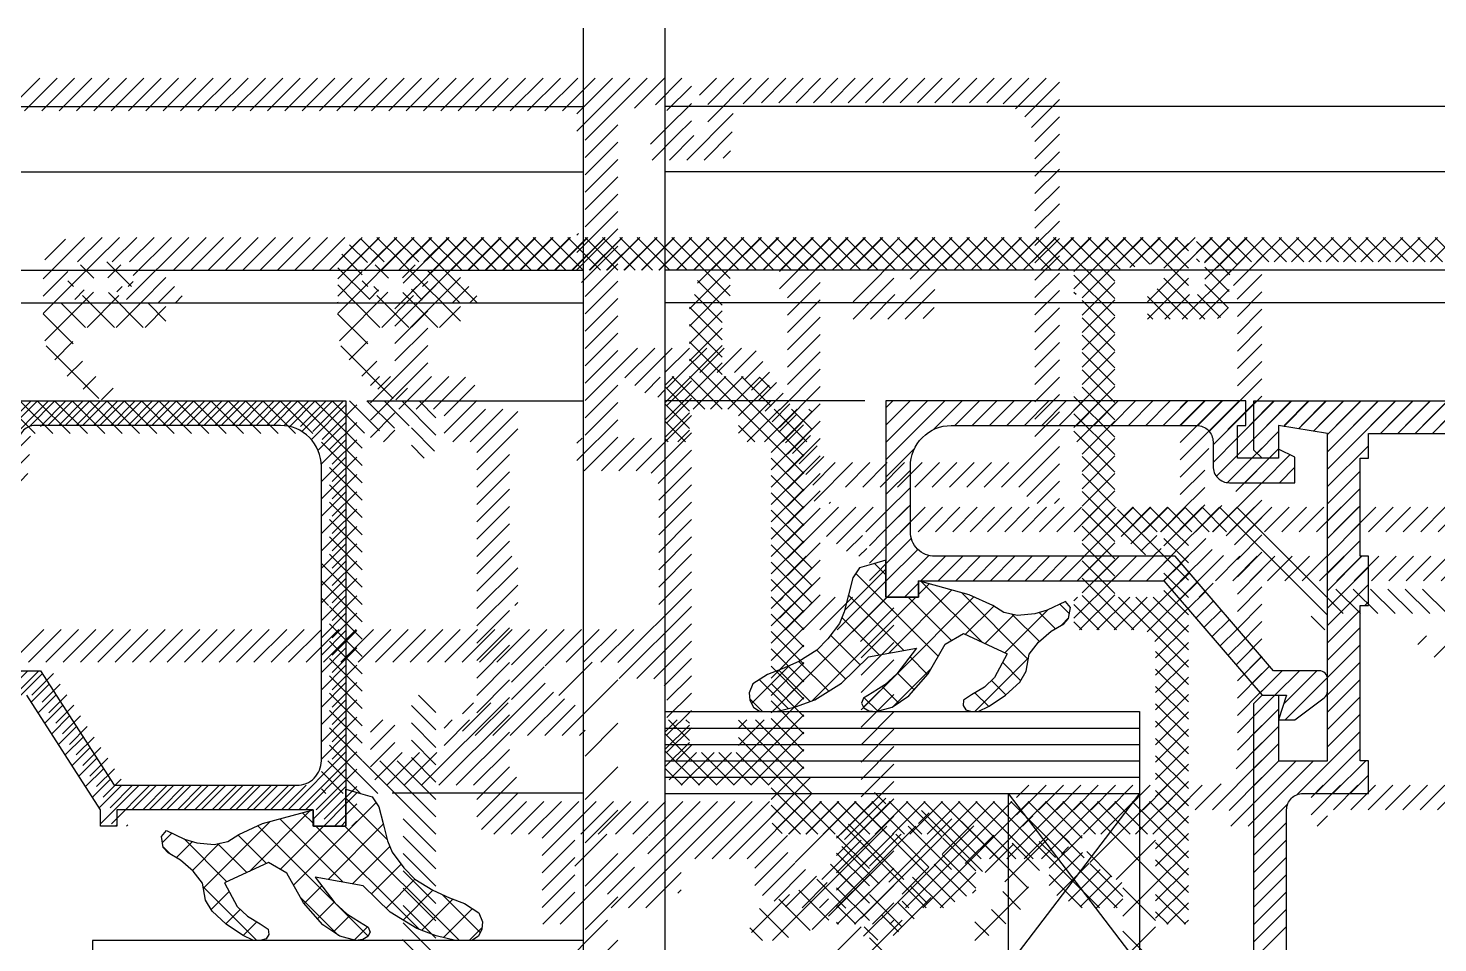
# Model space of a CAD drawing. Extents: x -0.04 to 2.29, y -0.5 to 2.03.
# Drawn here: x 1.0421 to 1.1282, y 0.1189 to 0.1748 of the extents above; entities that cross this region are included whole.
import ezdxf

# ---------------------------------------------------------------- set-up
doc = ezdxf.new("R2010")
doc.units = 0
doc.header["$LTSCALE"] = 0.1
doc.linetypes.add('AUSGEZOGEN', pattern=[0])
doc.linetypes.add('USM-STRPUKLEIN', pattern=[0])
doc.layers.get('0').update_dxf_attribs({"linetype": 'AUSGEZOGEN'})
for name, color, linetype in [('AUSSEN25', 3, 'AUSGEZOGEN'), ('AUSSEN35', 2, 'AUSGEZOGEN'), ('AUSSEN50', 1, 'AUSGEZOGEN'), ('SCHRAFF', 4, 'AUSGEZOGEN'), ('USM-SPKLEIN25', 3, 'USM-STRPUKLEIN')]:
    doc.layers.add(name, color=color, linetype=linetype)

# ---------------------------------------------------------------- blocks, each defined once
blk = doc.blocks.new('*X')
at = {"color": 0}
for p, q in [((0.502169, 0.744), (0.504169, 0.746)), ((0.50323, 0.744), (0.50523, 0.746)), ((0.504291, 0.744), (0.506291, 0.746)), ((0.505351, 0.744), (0.507351, 0.746)), ((0.506412, 0.744), (0.508412, 0.746)), ((0.507473, 0.744), (0.509473, 0.746)), ((0.508533, 0.744), (0.510533, 0.746)), ((0.509594, 0.744), (0.511594, 0.746)), ((0.510655, 0.744), (0.512655, 0.746)), ((0.511715, 0.744), (0.513715, 0.746)), ((0.512776, 0.744), (0.514776, 0.746)), ((0.513837, 0.744), (0.515837, 0.746)), ((0.514897, 0.744), (0.516897, 0.746)), ((0.515958, 0.744), (0.517958, 0.746)), ((0.517019, 0.744), (0.519019, 0.746)), ((0.518079, 0.744), (0.520079, 0.746)), ((0.51914, 0.744), (0.52114, 0.746)), ((0.520201, 0.744), (0.522201, 0.746)), ((0.521261, 0.744), (0.523261, 0.746)), ((0.522322, 0.744), (0.524322, 0.746)), ((0.523383, 0.744), (0.525383, 0.746)), ((0.524443, 0.744), (0.526443, 0.746)), ((0.525504, 0.744), (0.527504, 0.746)), ((0.526565, 0.744), (0.528565, 0.746)), ((0.527625, 0.744), (0.529625, 0.746)), ((0.528686, 0.744), (0.530686, 0.746)), ((0.529747, 0.744), (0.531747, 0.746)), ((0.530807, 0.744), (0.532807, 0.746)), ((0.531868, 0.744), (0.533868, 0.746)), ((0.532929, 0.744), (0.534929, 0.746)), ((0.533989, 0.744), (0.535989, 0.746)), ((0.53505, 0.744), (0.53705, 0.746)), ((0.536111, 0.744), (0.538111, 0.746)), ((0.537, 0.743829), (0.539171, 0.746)), ((0.537, 0.742768), (0.540232, 0.746)), ((0.5375, 0.742207), (0.541293, 0.746)), ((0.540524, 0.744171), (0.542353, 0.746)), ((0.541797, 0.744383), (0.543414, 0.746)), ((0.5425, 0.744025), (0.544, 0.745525)), ((0.5445, 0.744965), (0.545535, 0.746)), ((0.545, 0.743343), (0.547657, 0.746)), ((0.545, 0.744404), (0.546596, 0.746)), ((0.547156, 0.744439), (0.548717, 0.746)), ((0.548278, 0.7445), (0.549778, 0.746)), ((0.549339, 0.7445), (0.550839, 0.746)), ((0.550399, 0.7445), (0.551899, 0.746)), ((0.55146, 0.7445), (0.55296, 0.746)), ((0.552521, 0.7445), (0.554021, 0.746)), ((0.553581, 0.7445), (0.555081, 0.746)), ((0.554642, 0.7445), (0.556142, 0.746)), ((0.555702, 0.7445), (0.557202, 0.746)), ((0.556763, 0.7445), (0.558263, 0.746)), ((0.557824, 0.7445), (0.559324, 0.746)), ((0.558884, 0.7445), (0.560384, 0.746)), ((0.559945, 0.7445), (0.561445, 0.746)), ((0.561006, 0.7445), (0.562506, 0.746)), ((0.562066, 0.7445), (0.563566, 0.746)), ((0.563063, 0.744436), (0.564627, 0.746)), ((0.563814, 0.744127), (0.565688, 0.746)), ((0.564388, 0.743639), (0.5665, 0.745752)), ((0.564797, 0.742988), (0.5665, 0.744691)), ((0.5425, 0.742965), (0.544, 0.744465)), ((0.543717, 0.741), (0.546561, 0.743844)), ((0.5375, 0.741147), (0.5395, 0.743147)), ((0.5415, 0.741965), (0.5425, 0.742965)), ((0.543096, 0.7425), (0.544, 0.743404)), ((0.564997, 0.742127), (0.5665, 0.74363)), ((0.5375, 0.740086), (0.5395, 0.742086)), ((0.541596, 0.741), (0.543096, 0.7425)), ((0.542657, 0.741), (0.544157, 0.7425)), ((0.544778, 0.741), (0.5465, 0.742722)), ((0.565, 0.74107), (0.5665, 0.74257)), ((0.545941, 0.741103), (0.546397, 0.741559)), ((0.565, 0.740009), (0.5665, 0.741509)), ((0.5375, 0.739025), (0.5395, 0.741025)), ((0.565, 0.738948), (0.5665, 0.740448)), ((0.5375, 0.737965), (0.5395, 0.739965)), ((0.565, 0.737888), (0.5665, 0.739388)), ((0.5375, 0.736904), (0.5395, 0.738904)), ((0.537, 0.735343), (0.5395, 0.737843)), ((0.565, 0.736827), (0.5665, 0.738327)), ((0.537, 0.734283), (0.5395, 0.736783)), ((0.565, 0.735766), (0.5665, 0.737266)), ((0.537, 0.736404), (0.537096, 0.7365)), ((0.565, 0.734706), (0.5665, 0.736206)), ((0.537278, 0.7335), (0.5395, 0.735722)), ((0.565, 0.733645), (0.5665, 0.735145)), ((0.5375, 0.732661), (0.5395, 0.734661)), ((0.5375, 0.731601), (0.5395, 0.733601)), ((0.565, 0.732584), (0.5665, 0.734084)), ((0.5375, 0.73054), (0.5395, 0.73254)), ((0.565, 0.731524), (0.5665, 0.733024)), ((0.565, 0.730463), (0.5665, 0.731963)), ((0.5375, 0.729479), (0.5395, 0.731479)), ((0.565, 0.729402), (0.5665, 0.730902)), ((0.5375, 0.728419), (0.5395, 0.730419)), ((0.5375, 0.727358), (0.5395, 0.729358)), ((0.5395, 0.728298), (0.540702, 0.7295)), ((0.539936, 0.727673), (0.541763, 0.7295)), ((0.540542, 0.727218), (0.542824, 0.7295)), ((0.542384, 0.728), (0.543884, 0.7295)), ((0.543445, 0.728), (0.544945, 0.7295)), ((0.544506, 0.728), (0.546006, 0.7295)), ((0.545566, 0.728), (0.547066, 0.7295)), ((0.546627, 0.728), (0.547951, 0.729324)), ((0.565, 0.728342), (0.5665, 0.729842)), ((0.5375, 0.726298), (0.5395, 0.728298)), ((0.547269, 0.727581), (0.548366, 0.728679)), ((0.565, 0.727281), (0.5665, 0.728781)), ((0.541148, 0.726764), (0.542096, 0.727712)), ((0.5425, 0.727055), (0.543445, 0.728)), ((0.5425, 0.725994), (0.544, 0.727494)), ((0.547684, 0.726936), (0.548781, 0.728033)), ((0.548099, 0.72629), (0.549196, 0.727387)), ((0.565, 0.72622), (0.5665, 0.72772)), ((0.5375, 0.725237), (0.5395, 0.727237)), ((0.541945, 0.7265), (0.542361, 0.726916)), ((0.5425, 0.724934), (0.544, 0.726434)), ((0.548514, 0.725644), (0.549611, 0.726742)), ((0.565, 0.72516), (0.5665, 0.72666)), ((0.5375, 0.724176), (0.5395, 0.726176)), ((0.548929, 0.724999), (0.550026, 0.726096)), ((0.565, 0.724099), (0.5665, 0.725599)), ((0.537, 0.722616), (0.5395, 0.725116)), ((0.540627, 0.722), (0.544, 0.725373)), ((0.549344, 0.724353), (0.550441, 0.72545)), ((0.549759, 0.723708), (0.550857, 0.724805)), ((0.537, 0.723676), (0.537324, 0.724)), ((0.537445, 0.722), (0.5395, 0.724055)), ((0.538506, 0.722), (0.540506, 0.724)), ((0.539566, 0.722), (0.541566, 0.724)), ((0.541534, 0.721846), (0.544, 0.724312)), ((0.550174, 0.723062), (0.551272, 0.724159)), ((0.562962, 0.721), (0.5665, 0.724538)), ((0.541974, 0.721226), (0.544, 0.723252)), ((0.550589, 0.722416), (0.551687, 0.723514)), ((0.564022, 0.721), (0.5665, 0.723478)), ((0.542, 0.720191), (0.544, 0.722191)), ((0.551004, 0.721771), (0.552102, 0.722868)), ((0.55142, 0.721125), (0.552794, 0.7225)), ((0.5515, 0.720145), (0.553855, 0.7225)), ((0.553416, 0.721), (0.554916, 0.7225)), ((0.554476, 0.721), (0.555976, 0.7225)), ((0.555537, 0.721), (0.557037, 0.7225)), ((0.556598, 0.721), (0.558098, 0.7225)), ((0.557658, 0.721), (0.559158, 0.7225)), ((0.558719, 0.721), (0.560219, 0.7225)), ((0.55978, 0.721), (0.56128, 0.7225)), ((0.56084, 0.721), (0.56234, 0.7225)), ((0.561901, 0.721), (0.563401, 0.7225)), ((0.5645, 0.720417), (0.5665, 0.722417)), ((0.565144, 0.72), (0.5665, 0.721356)), ((0.542, 0.71913), (0.544, 0.72113)), ((0.542, 0.71807), (0.544, 0.72007)), ((0.552416, 0.72), (0.5525, 0.720084)), ((0.566204, 0.72), (0.5665, 0.720296)), ((0.542, 0.717009), (0.544, 0.719009)), ((0.542, 0.715948), (0.544, 0.717948)), ((0.542, 0.714888), (0.544, 0.716888)), ((0.542, 0.713827), (0.544, 0.715827)), ((0.5395, 0.710266), (0.544, 0.714766)), ((0.539594, 0.7093), (0.544, 0.713706)), ((0.540655, 0.7093), (0.544, 0.712645)), ((0.502411, 0.7103), (0.504411, 0.7123)), ((0.503471, 0.7103), (0.505471, 0.7123)), ((0.504532, 0.7103), (0.506532, 0.7123)), ((0.505593, 0.7103), (0.507593, 0.7123)), ((0.506653, 0.7103), (0.508653, 0.7123)), ((0.507714, 0.7103), (0.509714, 0.7123)), ((0.508775, 0.7103), (0.510775, 0.7123)), ((0.509835, 0.7103), (0.511835, 0.7123)), ((0.510896, 0.7103), (0.512896, 0.7123)), ((0.511957, 0.7103), (0.513957, 0.7123)), ((0.513017, 0.7103), (0.515017, 0.7123)), ((0.514078, 0.7103), (0.516078, 0.7123)), ((0.515139, 0.7103), (0.517139, 0.7123)), ((0.516199, 0.7103), (0.518199, 0.7123)), ((0.51726, 0.7103), (0.51926, 0.7123)), ((0.518321, 0.7103), (0.520321, 0.7123)), ((0.519381, 0.7103), (0.521381, 0.7123)), ((0.520442, 0.7103), (0.522442, 0.7123)), ((0.521502, 0.7103), (0.523502, 0.7123)), ((0.522563, 0.7103), (0.524563, 0.7123)), ((0.523624, 0.7103), (0.525624, 0.7123)), ((0.524684, 0.7103), (0.526684, 0.7123)), ((0.525745, 0.7103), (0.527745, 0.7123)), ((0.526806, 0.7103), (0.528806, 0.7123)), ((0.527866, 0.7103), (0.529866, 0.7123)), ((0.528927, 0.7103), (0.530927, 0.7123)), ((0.529988, 0.7103), (0.531988, 0.7123)), ((0.531048, 0.7103), (0.533048, 0.7123)), ((0.532109, 0.7103), (0.534109, 0.7123)), ((0.533, 0.71013), (0.53517, 0.7123)), ((0.533, 0.70907), (0.53623, 0.7123)), ((0.535291, 0.7103), (0.537291, 0.7123)), ((0.536352, 0.7103), (0.538352, 0.7123)), ((0.537412, 0.7103), (0.539412, 0.7123)), ((0.538473, 0.7103), (0.540473, 0.7123)), ((0.541696, 0.709281), (0.544, 0.711584)), ((0.535062, 0.710071), (0.535291, 0.7103)), ((0.535902, 0.708259), (0.537943, 0.7103)), ((0.542332, 0.708855), (0.544, 0.710524)), ((0.533, 0.708009), (0.535, 0.710009)), ((0.5375, 0.707206), (0.5395, 0.709206)), ((0.5425, 0.707963), (0.544, 0.709463)), ((0.531852, 0.7058), (0.535065, 0.709013)), ((0.532912, 0.7058), (0.53557, 0.708458)), ((0.5425, 0.706902), (0.544, 0.708402)), ((0.53, 0.70713), (0.53067, 0.7078)), ((0.53, 0.70607), (0.53173, 0.7078)), ((0.530791, 0.7058), (0.532791, 0.7078)), ((0.533973, 0.7058), (0.536233, 0.70806)), ((0.535034, 0.7058), (0.536896, 0.707662)), ((0.536094, 0.7058), (0.5375, 0.707206)), ((0.5425, 0.705842), (0.544, 0.707342)), ((0.537155, 0.7058), (0.5375, 0.706145)), ((0.5375, 0.704554), (0.5395, 0.706554)), ((0.5425, 0.704781), (0.544, 0.706281)), ((0.54308, 0.7043), (0.544, 0.70522)), ((0.5375, 0.701902), (0.5395, 0.703902)), ((0.676887, 0.701636), (0.677578, 0.702327)), ((0.673683, 0.696664), (0.678729, 0.70171)), ((0.679416, 0.699443), (0.676887, 0.701971)), ((0.5375, 0.699251), (0.5395, 0.701251)), ((0.670984, 0.6975), (0.674699, 0.701215)), ((0.676713, 0.696842), (0.672846, 0.700709)), ((0.674898, 0.700425), (0.674234, 0.701088)), ((0.665671, 0.699258), (0.666251, 0.699839)), ((0.668181, 0.696465), (0.672266, 0.700551)), ((0.672033, 0.697987), (0.670295, 0.699724)), ((0.676203, 0.695584), (0.6715, 0.700287)), ((0.672871, 0.69762), (0.675518, 0.700267)), ((0.681384, 0.693939), (0.675056, 0.700267)), ((0.675795, 0.697008), (0.679171, 0.700384)), ((0.683823, 0.693267), (0.676823, 0.700267)), ((0.666158, 0.698559), (0.665716, 0.699)), ((0.666522, 0.698342), (0.667509, 0.699329)), ((0.669617, 0.696867), (0.666992, 0.699492)), ((0.6675, 0.697552), (0.669165, 0.699217)), ((0.670825, 0.697427), (0.66906, 0.699192)), ((0.677292, 0.696737), (0.679574, 0.699019)), ((0.5375, 0.696599), (0.5395, 0.698599)), ((0.67845, 0.696128), (0.680264, 0.697941)), ((0.671449, 0.693267), (0.668165, 0.696551)), ((0.668648, 0.695164), (0.669747, 0.696263)), ((0.674332, 0.695545), (0.67541, 0.696623)), ((0.679343, 0.695253), (0.681108, 0.697018)), ((0.680378, 0.694521), (0.682202, 0.696344)), ((0.5375, 0.693947), (0.5395, 0.695947)), ((0.676434, 0.693585), (0.67412, 0.6959)), ((0.675159, 0.694604), (0.676175, 0.695621)), ((0.678245, 0.693542), (0.676224, 0.695564)), ((0.681515, 0.69389), (0.683427, 0.695801)), ((0.685096, 0.693762), (0.682775, 0.696083)), ((0.669546, 0.694294), (0.670424, 0.695173)), ((0.676121, 0.693799), (0.677119, 0.694797)), ((0.682844, 0.69345), (0.684616, 0.695223)), ((0.670603, 0.693584), (0.671444, 0.694425)), ((0.677385, 0.693295), (0.678208, 0.694118)), ((0.684428, 0.693267), (0.685204, 0.694043)), ((0.5375, 0.691296), (0.5395, 0.693296)), ((1.043, 0.15947), (1.04553, 0.162)), ((1.045091, 0.1605), (1.046591, 0.162)), ((1.046151, 0.1605), (1.047651, 0.162)), ((1.047212, 0.1605), (1.048712, 0.162)), ((1.048096, 0.158202), (1.051894, 0.162)), ((1.048273, 0.1605), (1.049773, 0.162)), ((1.0485, 0.159667), (1.050833, 0.162)), ((1.050955, 0.16), (1.052955, 0.162)), ((1.052015, 0.16), (1.054015, 0.162)), ((1.053076, 0.16), (1.055076, 0.162)), ((1.054137, 0.16), (1.056137, 0.162)), ((1.055197, 0.16), (1.057197, 0.162)), ((1.056258, 0.16), (1.058258, 0.162)), ((1.057319, 0.16), (1.059319, 0.162)), ((1.058379, 0.16), (1.060379, 0.162)), ((1.05944, 0.16), (1.06144, 0.162)), ((1.0605, 0.16), (1.0625, 0.162)), ((1.061561, 0.16), (1.063561, 0.162)), ((1.062622, 0.16), (1.064622, 0.162)), ((1.063682, 0.16), (1.065682, 0.162)), ((1.0645, 0.157636), (1.068864, 0.162)), ((1.064743, 0.16), (1.066743, 0.162)), ((1.065, 0.159196), (1.067804, 0.162)), ((1.067925, 0.16), (1.069925, 0.162)), ((1.068986, 0.16), (1.070986, 0.162)), ((1.070046, 0.16), (1.072046, 0.162)), ((1.071107, 0.16), (1.073107, 0.162)), ((1.072168, 0.16), (1.074168, 0.162)), ((1.073228, 0.16), (1.075228, 0.162)), ((1.074289, 0.16), (1.076289, 0.162)), ((1.07535, 0.16), (1.07735, 0.162)), ((1.07641, 0.16), (1.07841, 0.162)), ((1.077471, 0.16), (1.079471, 0.162)), ((1.078532, 0.16), (1.080532, 0.162)), ((1.079592, 0.16), (1.081592, 0.162)), ((1.080653, 0.16), (1.082653, 0.162)), ((1.081714, 0.16), (1.083714, 0.162)), ((1.082774, 0.16), (1.084774, 0.162)), ((1.083835, 0.16), (1.085835, 0.162)), ((1.084896, 0.16), (1.086896, 0.162)), ((1.085956, 0.16), (1.087956, 0.162)), ((1.087017, 0.16), (1.089017, 0.162)), ((1.088, 0.158862), (1.091138, 0.162)), ((1.088, 0.159922), (1.090078, 0.162)), ((1.0885, 0.158301), (1.092199, 0.162)), ((1.091412, 0.160152), (1.09326, 0.162)), ((1.092684, 0.160364), (1.09432, 0.162)), ((1.0955, 0.161058), (1.096442, 0.162)), ((1.096, 0.159437), (1.098563, 0.162)), ((1.096, 0.160498), (1.097502, 0.162)), ((1.097974, 0.160351), (1.099624, 0.162)), ((1.099184, 0.1605), (1.100684, 0.162)), ((1.100245, 0.1605), (1.101745, 0.162)), ((1.101306, 0.1605), (1.102806, 0.162)), ((1.102366, 0.1605), (1.103866, 0.162)), ((1.103427, 0.1605), (1.104927, 0.162)), ((1.104488, 0.1605), (1.105988, 0.162)), ((1.105548, 0.1605), (1.107048, 0.162)), ((1.106609, 0.1605), (1.108109, 0.162)), ((1.10767, 0.1605), (1.10917, 0.162)), ((1.10873, 0.1605), (1.11023, 0.162)), ((1.109791, 0.1605), (1.111291, 0.162)), ((1.110852, 0.1605), (1.112352, 0.162)), ((1.111912, 0.1605), (1.113412, 0.162)), ((1.112973, 0.1605), (1.114473, 0.162)), ((1.113986, 0.160452), (1.115533, 0.162)), ((1.114756, 0.160162), (1.116594, 0.162)), ((1.260405, 0.1605), (1.261905, 0.162)), ((1.261465, 0.1605), (1.262965, 0.162)), ((1.262526, 0.1605), (1.264026, 0.162)), ((1.263587, 0.1605), (1.265087, 0.162)), ((1.264647, 0.1605), (1.266147, 0.162)), ((1.265708, 0.1605), (1.267208, 0.162)), ((1.266769, 0.1605), (1.268269, 0.162)), ((1.267829, 0.1605), (1.269329, 0.162)), ((1.26889, 0.1605), (1.27039, 0.162)), ((1.269951, 0.1605), (1.271451, 0.162)), ((1.271011, 0.1605), (1.272511, 0.162)), ((1.272072, 0.1605), (1.273572, 0.162)), ((1.273133, 0.1605), (1.274633, 0.162)), ((1.274037, 0.160344), (1.275693, 0.162)), ((1.277, 0.159064), (1.279936, 0.162)), ((1.277, 0.160125), (1.278875, 0.162)), ((1.277, 0.161185), (1.277815, 0.162)), ((1.279354, 0.160358), (1.280996, 0.162)), ((1.280263, 0.160206), (1.282057, 0.162)), ((1.281172, 0.160055), (1.283118, 0.162)), ((1.2815, 0.158261), (1.285239, 0.162)), ((1.2815, 0.159322), (1.284178, 0.162)), ((1.2843, 0.16), (1.2863, 0.162)), ((1.28536, 0.16), (1.28736, 0.162)), ((1.286421, 0.16), (1.288421, 0.162)), ((1.287482, 0.16), (1.289482, 0.162)), ((1.288542, 0.16), (1.290542, 0.162)), ((1.289603, 0.16), (1.291603, 0.162)), ((1.290664, 0.16), (1.292664, 0.162)), ((1.291724, 0.16), (1.293724, 0.162)), ((1.292785, 0.16), (1.294785, 0.162)), ((1.293846, 0.16), (1.295846, 0.162)), ((1.294906, 0.16), (1.296906, 0.162)), ((1.295967, 0.16), (1.297967, 0.162)), ((1.297028, 0.16), (1.299028, 0.162)), ((1.298088, 0.16), (1.300088, 0.162)), ((1.299149, 0.16), (1.301149, 0.162)), ((1.30021, 0.16), (1.30221, 0.162)), ((1.30127, 0.16), (1.30327, 0.162)), ((1.302331, 0.16), (1.304331, 0.162)), ((1.303392, 0.16), (1.305392, 0.162)), ((1.304452, 0.16), (1.306452, 0.162)), ((1.305, 0.158426), (1.308574, 0.162)), ((1.305, 0.159487), (1.307513, 0.162)), ((1.307634, 0.16), (1.309634, 0.162)), ((1.308695, 0.16), (1.310695, 0.162)), ((1.309756, 0.16), (1.311756, 0.162)), ((1.310816, 0.16), (1.312816, 0.162)), ((1.311877, 0.16), (1.313877, 0.162)), ((1.312938, 0.16), (1.314938, 0.162)), ((1.313998, 0.16), (1.315998, 0.162)), ((1.315059, 0.16), (1.317059, 0.162)), ((1.31612, 0.16), (1.31812, 0.162)), ((1.31718, 0.16), (1.31918, 0.162)), ((1.318241, 0.16), (1.320241, 0.162)), ((1.319302, 0.16), (1.321302, 0.162)), ((1.320362, 0.16), (1.322362, 0.162)), ((1.321423, 0.16), (1.323423, 0.162)), ((1.3215, 0.159016), (1.324484, 0.162)), ((1.324044, 0.1605), (1.325544, 0.162)), ((1.325105, 0.1605), (1.326605, 0.162)), ((1.043103, 0.160634), (1.044366, 0.161897)), ((1.0935, 0.160119), (1.095, 0.161619)), ((1.115343, 0.159689), (1.1175, 0.161845)), ((1.274475, 0.159721), (1.2765, 0.161746)), ((1.326166, 0.1605), (1.32758, 0.161914)), ((1.327189, 0.160463), (1.328271, 0.161544)), ((1.044651, 0.159), (1.046151, 0.1605)), ((1.046101, 0.159516), (1.045285, 0.160332)), ((1.048385, 0.159), (1.046885, 0.1605)), ((1.046955, 0.159536), (1.047744, 0.160325)), ((1.0935, 0.159058), (1.095, 0.160558)), ((1.115768, 0.159052), (1.1175, 0.160785)), ((1.276315, 0.1605), (1.2765, 0.160685)), ((1.3275, 0.159713), (1.328752, 0.160965)), ((1.043, 0.158409), (1.0445, 0.159909)), ((1.048955, 0.158), (1.0505, 0.159545)), ((1.094002, 0.1585), (1.095, 0.159498)), ((1.094624, 0.157), (1.097649, 0.160026)), ((1.115991, 0.158215), (1.1175, 0.159724)), ((1.2745, 0.158685), (1.276, 0.160185)), ((1.277498, 0.158502), (1.2785, 0.159504)), ((1.2815, 0.1572), (1.284, 0.1597)), ((1.321544, 0.158), (1.3235, 0.159956)), ((1.327065, 0.158217), (1.328995, 0.160147)), ((1.043103, 0.155684), (1.046072, 0.158653)), ((1.043651, 0.158), (1.044651, 0.159)), ((1.044849, 0.159), (1.0445, 0.159349)), ((1.044924, 0.158212), (1.0455, 0.158788)), ((1.049117, 0.1565), (1.046986, 0.158631)), ((1.0475, 0.158667), (1.047833, 0.159)), ((1.048187, 0.159), (1.0485, 0.159313)), ((1.050015, 0.158), (1.051015, 0.159)), ((1.0645, 0.156575), (1.067, 0.159075)), ((1.0885, 0.15724), (1.0905, 0.15924)), ((1.0925, 0.158058), (1.0935, 0.159058)), ((1.095684, 0.157), (1.0975, 0.158816)), ((1.116, 0.157163), (1.1175, 0.158663)), ((1.274553, 0.157678), (1.276, 0.159125)), ((1.277057, 0.157), (1.278911, 0.158854)), ((1.28386, 0.1585), (1.284, 0.15864)), ((1.3055, 0.157866), (1.307, 0.159366)), ((1.3205, 0.158016), (1.321484, 0.159)), ((1.322605, 0.158), (1.323605, 0.159)), ((1.323831, 0.158166), (1.3245, 0.158834)), ((1.3265, 0.158713), (1.326787, 0.159)), ((1.327908, 0.158), (1.329, 0.159092)), ((1.042997, 0.157345), (1.043651, 0.158)), ((1.045582, 0.1565), (1.044082, 0.158)), ((1.047349, 0.1565), (1.0454, 0.15845)), ((1.045687, 0.1565), (1.047625, 0.158438)), ((1.047455, 0.1565), (1.048955, 0.158)), ((1.049222, 0.1565), (1.0505, 0.157778)), ((1.0505, 0.156885), (1.049385, 0.158)), ((1.051076, 0.158), (1.0515, 0.158424)), ((1.066986, 0.158), (1.067, 0.158014)), ((1.0885, 0.15618), (1.0905, 0.15818)), ((1.092502, 0.157), (1.094002, 0.1585)), ((1.093563, 0.157), (1.095063, 0.1585)), ((1.096787, 0.157042), (1.097458, 0.157713)), ((1.275045, 0.157109), (1.276436, 0.1585)), ((1.275996, 0.157), (1.277496, 0.1585)), ((1.278118, 0.157), (1.2795, 0.158382)), ((1.2815, 0.15614), (1.2835, 0.15814)), ((1.3055, 0.156805), (1.307195, 0.1585)), ((1.3055, 0.155744), (1.3075, 0.157744)), ((1.328969, 0.158), (1.329, 0.158031)), ((1.044832, 0.155482), (1.042996, 0.157317)), ((1.0645, 0.155514), (1.0665, 0.157514)), ((1.0885, 0.155119), (1.0905, 0.157119)), ((1.116, 0.156103), (1.1175, 0.157603)), ((1.279178, 0.157), (1.2795, 0.157322)), ((1.2815, 0.155079), (1.2835, 0.157079)), ((1.0645, 0.154454), (1.0665, 0.156454)), ((1.0885, 0.154058), (1.0905, 0.156058)), ((1.116, 0.155042), (1.1175, 0.156542)), ((1.2815, 0.154018), (1.2835, 0.156018)), ((1.3055, 0.154684), (1.3075, 0.156684)), ((1.046394, 0.152152), (1.043183, 0.155363)), ((1.043704, 0.154517), (1.044813, 0.155626)), ((1.063, 0.151893), (1.0665, 0.155393)), ((1.116, 0.153981), (1.1175, 0.155481)), ((1.3055, 0.153623), (1.3075, 0.155623)), ((1.044467, 0.153512), (1.04539, 0.154435)), ((1.063, 0.150832), (1.0665, 0.154332)), ((1.0885, 0.152998), (1.0905, 0.154998)), ((1.116, 0.152921), (1.1175, 0.154421)), ((1.2815, 0.152958), (1.2835, 0.154958)), ((1.3005, 0.147562), (1.3075, 0.154562)), ((1.045442, 0.152719), (1.046223, 0.153501)), ((1.063, 0.152954), (1.063546, 0.1535)), ((1.064728, 0.1515), (1.066728, 0.1535)), ((1.065789, 0.1515), (1.067789, 0.1535)), ((1.06685, 0.1515), (1.068803, 0.153453)), ((1.088, 0.151437), (1.0905, 0.153937)), ((1.2815, 0.151897), (1.2835, 0.153897)), ((1.3005, 0.148623), (1.305377, 0.1535)), ((1.3025, 0.151684), (1.304316, 0.1535)), ((1.302542, 0.152786), (1.303214, 0.153458)), ((1.305498, 0.1515), (1.3075, 0.153502)), ((1.306559, 0.1515), (1.308559, 0.1535)), ((1.046556, 0.152066), (1.047266, 0.152776)), ((1.0675, 0.15109), (1.069382, 0.152971)), ((1.088, 0.150376), (1.0905, 0.152876)), ((1.116, 0.15186), (1.1175, 0.15336)), ((1.2815, 0.150836), (1.2835, 0.152836)), ((1.3075, 0.15138), (1.309, 0.15288)), ((1.0675, 0.150029), (1.0695, 0.152029)), ((1.088, 0.152498), (1.088002, 0.1525)), ((1.088184, 0.1495), (1.0905, 0.151816)), ((1.094507, 0.148398), (1.098109, 0.152)), ((1.094507, 0.149459), (1.097048, 0.152)), ((1.094507, 0.15052), (1.095988, 0.152)), ((1.094507, 0.15158), (1.094927, 0.152)), ((1.097421, 0.150252), (1.09917, 0.152)), ((1.09873, 0.1505), (1.10023, 0.152)), ((1.099791, 0.1505), (1.101291, 0.152)), ((1.100852, 0.1505), (1.102352, 0.152)), ((1.101912, 0.1505), (1.103412, 0.152)), ((1.102973, 0.1505), (1.104473, 0.152)), ((1.104033, 0.1505), (1.105533, 0.152)), ((1.105094, 0.1505), (1.106594, 0.152)), ((1.106155, 0.1505), (1.107655, 0.152)), ((1.107215, 0.1505), (1.108715, 0.152)), ((1.108276, 0.1505), (1.109776, 0.152)), ((1.109337, 0.1505), (1.110837, 0.152)), ((1.110397, 0.1505), (1.111897, 0.152)), ((1.111458, 0.1505), (1.112958, 0.152)), ((1.112519, 0.1505), (1.114019, 0.152)), ((1.113577, 0.150498), (1.115079, 0.152)), ((1.114278, 0.150138), (1.11614, 0.152)), ((1.116, 0.150799), (1.1175, 0.152299)), ((1.117007, 0.149685), (1.119322, 0.152)), ((1.117007, 0.150746), (1.118261, 0.152)), ((1.117007, 0.151806), (1.117201, 0.152)), ((1.118829, 0.150446), (1.120383, 0.152)), ((1.119738, 0.150295), (1.121443, 0.152)), ((1.120647, 0.150143), (1.122504, 0.152)), ((1.121507, 0.147821), (1.125686, 0.152)), ((1.121507, 0.148882), (1.124625, 0.152)), ((1.121507, 0.149942), (1.123565, 0.152)), ((1.124747, 0.15), (1.126747, 0.152)), ((1.125807, 0.15), (1.127807, 0.152)), ((1.126868, 0.15), (1.128868, 0.152)), ((1.127929, 0.15), (1.129929, 0.152)), ((1.2815, 0.149776), (1.284, 0.152276)), ((1.3075, 0.15032), (1.309, 0.15182)), ((1.323, 0.14991), (1.32509, 0.152)), ((1.323, 0.150971), (1.324029, 0.152)), ((1.324629, 0.150478), (1.326151, 0.152)), ((1.325538, 0.150327), (1.327211, 0.152)), ((1.326448, 0.150175), (1.328272, 0.152)), ((1.327357, 0.150024), (1.329333, 0.152)), ((1.3275, 0.148046), (1.331454, 0.152)), ((1.3275, 0.149107), (1.330393, 0.152)), ((1.330515, 0.15), (1.332515, 0.152)), ((1.331575, 0.15), (1.333575, 0.152)), ((1.332636, 0.15), (1.334636, 0.152)), ((1.333697, 0.15), (1.335697, 0.152)), ((1.334757, 0.15), (1.336757, 0.152)), ((1.335818, 0.15), (1.337818, 0.152)), ((1.336879, 0.15), (1.338879, 0.152)), ((1.337939, 0.15), (1.339939, 0.152)), ((1.339, 0.15), (1.341, 0.152)), ((1.340061, 0.15), (1.342061, 0.152)), ((1.341121, 0.15), (1.343121, 0.152)), ((1.342182, 0.15), (1.344182, 0.152)), ((1.343243, 0.15), (1.345243, 0.152)), ((1.344303, 0.15), (1.346303, 0.152)), ((1.345364, 0.15), (1.347364, 0.152)), ((1.346425, 0.15), (1.348425, 0.152)), ((1.347485, 0.15), (1.349485, 0.152)), ((1.063, 0.149772), (1.0645, 0.151272)), ((1.068032, 0.1495), (1.070032, 0.1515)), ((1.069092, 0.1495), (1.071092, 0.1515)), ((1.0695, 0.148847), (1.072, 0.151347)), ((1.114507, 0.149306), (1.116507, 0.151306)), ((1.116, 0.149739), (1.1175, 0.151239)), ((1.2815, 0.148715), (1.284, 0.151215)), ((1.3, 0.150244), (1.301256, 0.1515)), ((1.3, 0.151305), (1.300195, 0.1515)), ((1.300316, 0.1495), (1.302316, 0.1515)), ((1.063789, 0.1495), (1.0645, 0.150211)), ((1.0695, 0.147786), (1.072, 0.150286)), ((1.0885, 0.148755), (1.0905, 0.150755)), ((1.116, 0.148678), (1.1175, 0.150178)), ((1.117195, 0.148812), (1.118507, 0.150124)), ((1.2815, 0.147654), (1.284, 0.150154)), ((1.303498, 0.1495), (1.3045, 0.150502)), ((1.307741, 0.1495), (1.309, 0.150759)), ((1.323075, 0.148925), (1.3245, 0.150349)), ((1.0885, 0.147694), (1.0905, 0.149694)), ((1.094507, 0.147338), (1.096255, 0.149086)), ((1.114507, 0.148246), (1.116007, 0.149746)), ((1.116, 0.147617), (1.1175, 0.149117)), ((1.121507, 0.146761), (1.124007, 0.149261)), ((1.308802, 0.1495), (1.309, 0.149698)), ((1.323711, 0.1485), (1.3245, 0.149289)), ((1.3275, 0.146985), (1.33, 0.149485)), ((1.0695, 0.146726), (1.0715, 0.148726)), ((1.0885, 0.146634), (1.0905, 0.148634)), ((1.114714, 0.147392), (1.116007, 0.148685)), ((1.11539, 0.147007), (1.116883, 0.1485)), ((1.116443, 0.147), (1.117943, 0.1485)), ((1.117504, 0.147), (1.119212, 0.148708)), ((1.117943, 0.1485), (1.118507, 0.149064)), ((1.2815, 0.146594), (1.2835, 0.148594)), ((1.3005, 0.146502), (1.3025, 0.148502)), ((1.0695, 0.145665), (1.0715, 0.147665)), ((1.0885, 0.145573), (1.0905, 0.147573)), ((1.094507, 0.146277), (1.096007, 0.147777)), ((1.115897, 0.146454), (1.1175, 0.148057)), ((1.118565, 0.147), (1.119507, 0.147942)), ((1.121507, 0.1457), (1.123507, 0.1477)), ((1.2815, 0.145533), (1.2835, 0.147533)), ((1.3005, 0.145441), (1.3025, 0.147441)), ((1.3275, 0.145925), (1.3295, 0.147925)), ((1.0695, 0.144604), (1.0715, 0.146604)), ((1.0885, 0.144512), (1.0905, 0.146512)), ((1.094507, 0.145216), (1.096007, 0.146716)), ((1.114504, 0.144), (1.1175, 0.146996)), ((1.121507, 0.144639), (1.123507, 0.146639)), ((1.3275, 0.144864), (1.3295, 0.146864)), ((1.094507, 0.144156), (1.096007, 0.145656)), ((1.11532, 0.143756), (1.1175, 0.145935)), ((1.2815, 0.144472), (1.2835, 0.146472)), ((1.3005, 0.14438), (1.3025, 0.14638)), ((1.3275, 0.143803), (1.3295, 0.145803)), ((1.0695, 0.143544), (1.0715, 0.145544)), ((1.0885, 0.143452), (1.0905, 0.145452)), ((1.0905, 0.144391), (1.091609, 0.1455)), ((1.090883, 0.143713), (1.09267, 0.1455)), ((1.091489, 0.143258), (1.09373, 0.1455)), ((1.093291, 0.144), (1.094791, 0.1455)), ((1.094352, 0.144), (1.095852, 0.1455)), ((1.095412, 0.144), (1.096912, 0.1455)), ((1.096473, 0.144), (1.097973, 0.1455)), ((1.097533, 0.144), (1.099033, 0.1455)), ((1.098594, 0.144), (1.100094, 0.1455)), ((1.099655, 0.144), (1.101155, 0.1455)), ((1.100715, 0.144), (1.102215, 0.1455)), ((1.101776, 0.144), (1.103276, 0.1455)), ((1.102837, 0.144), (1.104337, 0.1455)), ((1.103897, 0.144), (1.105397, 0.1455)), ((1.104958, 0.144), (1.106458, 0.1455)), ((1.106019, 0.144), (1.107519, 0.1455)), ((1.107079, 0.144), (1.108579, 0.1455)), ((1.10814, 0.144), (1.10964, 0.1455)), ((1.109201, 0.144), (1.110701, 0.1455)), ((1.110261, 0.144), (1.111761, 0.1455)), ((1.111322, 0.144), (1.112822, 0.1455)), ((1.112383, 0.144), (1.113883, 0.1455)), ((1.113443, 0.144), (1.115046, 0.145603)), ((1.115826, 0.143201), (1.1175, 0.144875)), ((1.121507, 0.143579), (1.123507, 0.145579)), ((1.267542, 0.139), (1.274042, 0.1455)), ((1.2685, 0.138897), (1.275103, 0.1455)), ((1.274664, 0.144), (1.276164, 0.1455)), ((1.275724, 0.144), (1.277224, 0.1455)), ((1.276785, 0.144), (1.278285, 0.1455)), ((1.277846, 0.144), (1.279346, 0.1455)), ((1.278516, 0.142549), (1.281337, 0.14537)), ((1.278906, 0.144), (1.280406, 0.1455)), ((1.2815, 0.143412), (1.2835, 0.145412)), ((1.3005, 0.14332), (1.3025, 0.14532)), ((1.0695, 0.142483), (1.0715, 0.144483)), ((1.0885, 0.142391), (1.0905, 0.144391)), ((1.0935, 0.143148), (1.094352, 0.144)), ((1.094507, 0.143095), (1.096007, 0.144595)), ((1.121507, 0.142518), (1.123507, 0.144518)), ((1.277, 0.143154), (1.277846, 0.144)), ((1.279611, 0.142583), (1.2815, 0.144472)), ((1.2815, 0.142351), (1.2835, 0.144351)), ((1.3, 0.141759), (1.3025, 0.144259)), ((1.3275, 0.142743), (1.3295, 0.144743)), ((1.0695, 0.141422), (1.0715, 0.143422)), ((1.0885, 0.14133), (1.0905, 0.14333)), ((1.092095, 0.142804), (1.093073, 0.143782)), ((1.0935, 0.142088), (1.094956, 0.143544)), ((1.094507, 0.142034), (1.096064, 0.143591)), ((1.116, 0.142314), (1.1175, 0.143814)), ((1.121507, 0.141457), (1.123507, 0.143457)), ((1.277, 0.142094), (1.2785, 0.143594)), ((1.2815, 0.14129), (1.2835, 0.14329)), ((1.3, 0.140698), (1.3025, 0.143198)), ((1.3275, 0.141682), (1.3295, 0.143682)), ((1.0695, 0.140362), (1.071638, 0.1425)), ((1.0885, 0.14027), (1.0905, 0.14227)), ((1.092852, 0.1425), (1.093338, 0.142986)), ((1.0935, 0.141027), (1.095, 0.142527)), ((1.094507, 0.140974), (1.09646, 0.142926)), ((1.094594, 0.14), (1.09714, 0.142546)), ((1.096655, 0.141), (1.098155, 0.1425)), ((1.097715, 0.141), (1.099215, 0.1425)), ((1.098776, 0.141), (1.100276, 0.1425)), ((1.099837, 0.141), (1.101337, 0.1425)), ((1.100897, 0.141), (1.102397, 0.1425)), ((1.101958, 0.141), (1.103458, 0.1425)), ((1.103019, 0.141), (1.104519, 0.1425)), ((1.104079, 0.141), (1.105579, 0.1425)), ((1.10514, 0.141), (1.10664, 0.1425)), ((1.106201, 0.141), (1.107701, 0.1425)), ((1.107261, 0.141), (1.108761, 0.1425)), ((1.108322, 0.141), (1.109822, 0.1425)), ((1.109383, 0.141), (1.110883, 0.1425)), ((1.110443, 0.141), (1.111943, 0.1425)), ((1.116, 0.141253), (1.1175, 0.142753)), ((1.121507, 0.140397), (1.123611, 0.1425)), ((1.277, 0.141033), (1.2785, 0.142533)), ((1.2815, 0.14023), (1.2835, 0.14223)), ((1.3275, 0.140621), (1.3295, 0.142621)), ((1.0695, 0.139301), (1.072, 0.141801)), ((1.091533, 0.138), (1.095, 0.141467)), ((1.111504, 0.141), (1.11257, 0.142065)), ((1.111995, 0.140431), (1.113059, 0.141494)), ((1.116, 0.140193), (1.1175, 0.141693)), ((1.121507, 0.139336), (1.124007, 0.141836)), ((1.277, 0.139972), (1.2785, 0.141472)), ((1.3, 0.139638), (1.3025, 0.142138)), ((1.3275, 0.139561), (1.33, 0.142061)), ((1.0695, 0.13824), (1.072, 0.14074)), ((1.088, 0.138709), (1.0905, 0.141209)), ((1.095655, 0.14), (1.096507, 0.140852)), ((1.112485, 0.139859), (1.113549, 0.140923)), ((1.116, 0.139132), (1.1175, 0.140632)), ((1.121507, 0.138275), (1.124007, 0.140775)), ((1.261178, 0.139), (1.262678, 0.1405)), ((1.262239, 0.139), (1.263739, 0.1405)), ((1.2633, 0.139), (1.2648, 0.1405)), ((1.26436, 0.139), (1.26586, 0.1405)), ((1.265421, 0.139), (1.266921, 0.1405)), ((1.266482, 0.139), (1.267982, 0.1405)), ((1.280331, 0.138), (1.2835, 0.141169)), ((1.3005, 0.139077), (1.3025, 0.141077)), ((1.3275, 0.1385), (1.33, 0.141)), ((1.07182, 0.1395), (1.072, 0.13968)), ((1.088, 0.13977), (1.08823, 0.14)), ((1.088352, 0.138), (1.0905, 0.140148)), ((1.089412, 0.138), (1.091412, 0.14)), ((1.090473, 0.138), (1.092473, 0.14)), ((1.092474, 0.13788), (1.095, 0.140406)), ((1.112974, 0.139288), (1.114038, 0.140352)), ((1.113464, 0.138717), (1.114528, 0.139781)), ((1.123793, 0.1395), (1.124007, 0.139715)), ((1.277, 0.138912), (1.2785, 0.140412)), ((1.277, 0.13573), (1.28127, 0.14)), ((1.277, 0.13679), (1.28021, 0.14)), ((1.277, 0.137851), (1.279149, 0.14)), ((1.281392, 0.138), (1.2835, 0.140108)), ((1.3005, 0.138016), (1.3025, 0.140016)), ((1.329561, 0.1395), (1.33, 0.139939)), ((1.0695, 0.13718), (1.0715, 0.13918)), ((1.092954, 0.137299), (1.095, 0.139345)), ((1.113953, 0.138146), (1.115017, 0.13921)), ((1.116, 0.138071), (1.1175, 0.139571)), ((1.121507, 0.137215), (1.123507, 0.139215)), ((1.268664, 0.138), (1.2695, 0.138836)), ((1.282452, 0.138), (1.284, 0.139548)), ((1.3005, 0.136956), (1.3025, 0.138956)), ((1.3275, 0.137439), (1.3295, 0.139439)), ((1.0695, 0.136119), (1.0715, 0.138119)), ((1.093, 0.136285), (1.095, 0.138285)), ((1.114443, 0.137575), (1.115507, 0.138639)), ((1.114933, 0.137004), (1.115996, 0.138068)), ((1.116, 0.137011), (1.1175, 0.138511)), ((1.121507, 0.136154), (1.123507, 0.138154)), ((1.283513, 0.138), (1.284, 0.138487)), ((1.3005, 0.135895), (1.3025, 0.137895)), ((1.3275, 0.136379), (1.3295, 0.138379)), ((1.0695, 0.135058), (1.0715, 0.137058)), ((1.093, 0.135224), (1.095, 0.137224)), ((1.115422, 0.136433), (1.116486, 0.137496)), ((1.116, 0.13595), (1.1175, 0.13745)), ((1.121507, 0.135093), (1.123507, 0.137093)), ((1.26198, 0.136324), (1.261069, 0.137234)), ((1.262969, 0.137102), (1.262443, 0.137628)), ((1.3275, 0.135318), (1.3295, 0.137318)), ((1.093, 0.134163), (1.095, 0.136163)), ((1.115912, 0.135862), (1.116975, 0.136925)), ((1.116, 0.134889), (1.1175, 0.136389)), ((1.116401, 0.13529), (1.117465, 0.136354)), ((1.277, 0.134669), (1.279, 0.136669)), ((1.3005, 0.134834), (1.3025, 0.136834)), ((1.3275, 0.134257), (1.3295, 0.136257)), ((1.0695, 0.133998), (1.0715, 0.135998)), ((1.116, 0.133829), (1.1175, 0.135329)), ((1.116891, 0.134719), (1.117954, 0.135783)), ((1.11738, 0.134148), (1.118732, 0.1355)), ((1.118293, 0.134), (1.119793, 0.1355)), ((1.118834, 0.133481), (1.120853, 0.1355)), ((1.121507, 0.134033), (1.123507, 0.136033)), ((1.277, 0.133608), (1.279, 0.135608)), ((1.3005, 0.133774), (1.3025, 0.135774)), ((1.0695, 0.132937), (1.0715, 0.134937)), ((1.093, 0.133103), (1.095, 0.135103)), ((1.118914, 0.1325), (1.1215, 0.135086)), ((1.121507, 0.132972), (1.123507, 0.134972)), ((1.277, 0.132548), (1.279, 0.134548)), ((1.3005, 0.132713), (1.3025, 0.134713)), ((1.3275, 0.133197), (1.3295, 0.135197)), ((1.066124, 0.1285), (1.0715, 0.133876)), ((1.093, 0.132042), (1.095, 0.134042)), ((1.116, 0.132768), (1.1175, 0.134268)), ((1.117007, 0.132715), (1.118293, 0.134)), ((1.121507, 0.131911), (1.123507, 0.133911)), ((1.3005, 0.131652), (1.3025, 0.133652)), ((1.323, 0.132939), (1.324061, 0.134)), ((1.3275, 0.132136), (1.3295, 0.134136)), ((1.067184, 0.1285), (1.0715, 0.132816)), ((1.093, 0.130981), (1.095, 0.132981)), ((1.116, 0.131707), (1.1175, 0.133207)), ((1.117007, 0.131654), (1.118507, 0.133154)), ((1.121507, 0.130851), (1.123507, 0.132851)), ((1.277, 0.131487), (1.279, 0.133487)), ((1.323, 0.131879), (1.3245, 0.133379)), ((1.3275, 0.131075), (1.3295, 0.133075)), ((1.063, 0.13174), (1.06376, 0.1325)), ((1.063, 0.13068), (1.0645, 0.13218)), ((1.0675, 0.130937), (1.069063, 0.1325)), ((1.0675, 0.131998), (1.068002, 0.1325)), ((1.093, 0.129921), (1.095, 0.131921)), ((1.116, 0.130647), (1.1175, 0.132147)), ((1.117007, 0.130593), (1.118507, 0.132093)), ((1.277, 0.130426), (1.279, 0.132426)), ((1.3, 0.127971), (1.3045, 0.132471)), ((1.3005, 0.130592), (1.3025, 0.132592)), ((1.3005, 0.129531), (1.303469, 0.1325)), ((1.3075, 0.132289), (1.307711, 0.1325)), ((1.3075, 0.131228), (1.308772, 0.1325)), ((1.323, 0.130818), (1.3245, 0.132318)), ((1.3275, 0.130015), (1.3295, 0.132015)), ((1.063, 0.129619), (1.0645, 0.131119)), ((1.068245, 0.1285), (1.0715, 0.131755)), ((1.115914, 0.1295), (1.1175, 0.131086)), ((1.117007, 0.129533), (1.118507, 0.131033)), ((1.119652, 0.127935), (1.123507, 0.13179)), ((1.277, 0.129366), (1.279, 0.131366)), ((1.29859, 0.1255), (1.3045, 0.13141)), ((1.305833, 0.1285), (1.309, 0.131667)), ((1.323, 0.129757), (1.3245, 0.131257)), ((1.063264, 0.128823), (1.064942, 0.1305)), ((1.064002, 0.1285), (1.066002, 0.1305)), ((1.065063, 0.1285), (1.067063, 0.1305)), ((1.069306, 0.1285), (1.0715, 0.130694)), ((1.093, 0.12886), (1.095, 0.13086)), ((1.120778, 0.128), (1.123507, 0.130729)), ((1.277, 0.128305), (1.279, 0.130305)), ((1.302651, 0.1285), (1.304651, 0.1305)), ((1.303711, 0.1285), (1.305711, 0.1305)), ((1.304772, 0.1285), (1.306772, 0.1305)), ((1.306893, 0.1285), (1.309, 0.130607)), ((1.323, 0.128697), (1.3245, 0.130197)), ((1.326546, 0.128), (1.3295, 0.130954)), ((1.0695, 0.127634), (1.0715, 0.129634)), ((1.093, 0.127799), (1.095, 0.129799)), ((1.114475, 0.127), (1.1175, 0.130025)), ((1.117007, 0.126351), (1.120657, 0.13)), ((1.117007, 0.127411), (1.119596, 0.13)), ((1.117007, 0.128472), (1.118535, 0.13)), ((1.121839, 0.128), (1.123839, 0.13)), ((1.307954, 0.1285), (1.309, 0.129546)), ((1.323, 0.125515), (1.327485, 0.13)), ((1.323, 0.126575), (1.326425, 0.13)), ((1.323, 0.127636), (1.325364, 0.13)), ((1.327607, 0.128), (1.329607, 0.13)), ((1.328667, 0.128), (1.33, 0.129333)), ((1.0695, 0.126573), (1.071927, 0.129)), ((1.091761, 0.1255), (1.095, 0.128739)), ((1.1025, 0.127753), (1.103247, 0.1285)), ((1.1025, 0.126693), (1.104307, 0.1285)), ((1.103868, 0.127), (1.105368, 0.1285)), ((1.104929, 0.127), (1.106429, 0.1285)), ((1.105989, 0.127), (1.107489, 0.1285)), ((1.10705, 0.127), (1.10855, 0.1285)), ((1.108111, 0.127), (1.109611, 0.1285)), ((1.109171, 0.127), (1.110671, 0.1285)), ((1.110232, 0.127), (1.111732, 0.1285)), ((1.111293, 0.127), (1.112793, 0.1285)), ((1.112353, 0.127), (1.113853, 0.1285)), ((1.113414, 0.127), (1.115, 0.128586)), ((1.1155, 0.126965), (1.1175, 0.128965)), ((1.122899, 0.128), (1.124007, 0.129108)), ((1.277, 0.127244), (1.279, 0.129244)), ((1.069787, 0.125799), (1.072, 0.128012)), ((1.092822, 0.1255), (1.095, 0.127678)), ((1.115596, 0.126), (1.1175, 0.127904)), ((1.12396, 0.128), (1.124007, 0.128047)), ((1.277, 0.126184), (1.279, 0.128184)), ((1.299651, 0.1255), (1.3025, 0.128349)), ((1.329728, 0.128), (1.33, 0.128272)), ((1.070548, 0.1255), (1.072548, 0.1275)), ((1.071609, 0.1255), (1.073609, 0.1275)), ((1.07267, 0.1255), (1.07467, 0.1275)), ((1.0735, 0.124209), (1.076791, 0.1275)), ((1.0735, 0.12527), (1.07573, 0.1275)), ((1.075852, 0.1255), (1.077852, 0.1275)), ((1.076912, 0.1255), (1.078912, 0.1275)), ((1.077715, 0.121), (1.084215, 0.1275)), ((1.077973, 0.1255), (1.079973, 0.1275)), ((1.078776, 0.121), (1.085276, 0.1275)), ((1.079033, 0.1255), (1.081033, 0.1275)), ((1.079967, 0.124312), (1.083155, 0.1275)), ((1.08, 0.125406), (1.082094, 0.1275)), ((1.082837, 0.124), (1.086337, 0.1275)), ((1.083897, 0.124), (1.087397, 0.1275)), ((1.084958, 0.124), (1.088458, 0.1275)), ((1.086019, 0.124), (1.089519, 0.1275)), ((1.088579, 0.1255), (1.090579, 0.1275)), ((1.08964, 0.1255), (1.09164, 0.1275)), ((1.090701, 0.1255), (1.092701, 0.1275)), ((1.116657, 0.126), (1.1175, 0.126843)), ((1.117007, 0.12529), (1.119072, 0.127355)), ((1.277, 0.124062), (1.280438, 0.1275)), ((1.277, 0.125123), (1.279377, 0.1275)), ((1.279498, 0.1255), (1.281498, 0.1275)), ((1.280559, 0.1255), (1.282559, 0.1275)), ((1.281362, 0.121), (1.287862, 0.1275)), ((1.28162, 0.1255), (1.28362, 0.1275)), ((1.282423, 0.121), (1.288923, 0.1275)), ((1.28268, 0.1255), (1.28468, 0.1275)), ((1.283364, 0.124062), (1.286802, 0.1275)), ((1.2835, 0.125259), (1.285741, 0.1275)), ((1.286484, 0.124), (1.289984, 0.1275)), ((1.287544, 0.124), (1.291044, 0.1275)), ((1.288605, 0.124), (1.292105, 0.1275)), ((1.289666, 0.124), (1.293166, 0.1275)), ((1.292226, 0.1255), (1.294226, 0.1275)), ((1.293287, 0.1255), (1.295287, 0.1275)), ((1.294348, 0.1255), (1.296348, 0.1275)), ((1.295408, 0.1255), (1.297408, 0.1275)), ((1.296469, 0.1255), (1.298469, 0.1275)), ((1.2965, 0.124471), (1.299529, 0.1275)), ((1.300711, 0.1255), (1.3025, 0.127289)), ((1.093, 0.124617), (1.095, 0.126617)), ((1.102868, 0.126), (1.1035, 0.126632)), ((1.117007, 0.124229), (1.119007, 0.126229)), ((1.301827, 0.125555), (1.302445, 0.126173)), ((1.323, 0.124454), (1.325, 0.126454)), ((1.0735, 0.123148), (1.0755, 0.125148)), ((1.0755, 0.123557), (1.077443, 0.1255)), ((1.0755, 0.120906), (1.079965, 0.125371)), ((1.0865, 0.123421), (1.0885, 0.125421)), ((1.088969, 0.123769), (1.090701, 0.1255)), ((1.090595, 0.122743), (1.093, 0.125148)), ((1.093, 0.123557), (1.095, 0.125557)), ((1.117007, 0.123169), (1.119007, 0.125169)), ((1.277, 0.123002), (1.279, 0.125002)), ((1.279, 0.12288), (1.28162, 0.1255)), ((1.29, 0.123274), (1.292, 0.125274)), ((1.292048, 0.125322), (1.292226, 0.1255)), ((1.292861, 0.123483), (1.294878, 0.1255)), ((1.2965, 0.12341), (1.2985, 0.12541)), ((1.323, 0.123393), (1.325, 0.125393)), ((1.0735, 0.122088), (1.0755, 0.124088)), ((1.0865, 0.12236), (1.088518, 0.124378)), ((1.093, 0.122496), (1.095, 0.124496)), ((1.117007, 0.122108), (1.119007, 0.124108)), ((1.281678, 0.122907), (1.283213, 0.124442)), ((1.29, 0.122213), (1.292048, 0.124261)), ((1.2945, 0.122471), (1.2965, 0.124471)), ((1.2965, 0.122349), (1.2985, 0.124349)), ((1.323, 0.122333), (1.325, 0.124333)), ((1.0775, 0.121845), (1.079137, 0.123482)), ((1.086967, 0.121766), (1.088939, 0.123738)), ((1.087674, 0.121413), (1.089601, 0.123339)), ((1.093, 0.121435), (1.095, 0.123435)), ((1.277, 0.121941), (1.279, 0.123941)), ((1.281, 0.121698), (1.283004, 0.123702)), ((1.290565, 0.121717), (1.29253, 0.123682)), ((1.291272, 0.121364), (1.293193, 0.123284)), ((1.2965, 0.121289), (1.2985, 0.123289)), ((1.323, 0.121272), (1.325, 0.123272)), ((1.0735, 0.121027), (1.0755, 0.123027)), ((1.079837, 0.121), (1.082, 0.123163)), ((1.088381, 0.121059), (1.090264, 0.122942)), ((1.089383, 0.121), (1.090927, 0.122544)), ((1.091, 0.120496), (1.093, 0.122496)), ((1.093, 0.120375), (1.095, 0.122375)), ((1.117007, 0.121047), (1.119007, 0.123047)), ((1.277, 0.12088), (1.279, 0.12288)), ((1.283484, 0.121), (1.2855, 0.123016)), ((1.291979, 0.12101), (1.293856, 0.122887)), ((1.293029, 0.121), (1.2945, 0.122471)), ((1.073533, 0.12), (1.0755, 0.121967)), ((1.081795, 0.121897), (1.082, 0.122103)), ((1.090443, 0.121), (1.091, 0.121557)), ((1.117007, 0.119987), (1.119007, 0.121987)), ((1.27718, 0.12), (1.279, 0.12182)), ((1.279, 0.120229), (1.281, 0.122229)), ((1.2945, 0.119819), (1.2965, 0.121819)), ((1.2965, 0.120228), (1.2985, 0.122228)), ((1.323, 0.120211), (1.325, 0.122211)), ((1.074594, 0.12), (1.0755, 0.120906)), ((1.093686, 0.12), (1.095, 0.121314)), ((1.117007, 0.118926), (1.119007, 0.120926)), ((1.278241, 0.12), (1.279, 0.120759)), ((1.29409, 0.121), (1.2945, 0.12141)), ((1.297333, 0.12), (1.2985, 0.121167)), ((1.323, 0.119151), (1.325, 0.121151)), ((1.073246, 0.116), (1.0775, 0.120254)), ((1.091, 0.117844), (1.093, 0.119844)), ((1.094747, 0.12), (1.095, 0.120253)), ((1.117007, 0.117865), (1.119007, 0.119865)), ((1.298393, 0.12), (1.2985, 0.120107)), ((1.323, 0.11809), (1.325, 0.12009)), ((1.279, 0.117577), (1.281, 0.119577)), ((1.2945, 0.117167), (1.2965, 0.119167)), ((1.323, 0.117029), (1.32503, 0.119059))]:
    blk.add_line(p, q, dxfattribs=at)

msp = doc.modelspace()

# ---------------------------------------------------------------- linework, layer by layer
at = {"layer": 'AUSSEN25', "color": 0}
for p, q in [((0.9875, 0.17), (1.076, 0.17)), ((1.245, 0.17), (1.081, 0.17)), ((0.9875, 0.166), (1.076, 0.166)), ((1.245, 0.166), (1.081, 0.166)), ((0.997717, 0.16), (1.076, 0.16)), ((1.138934, 0.16), (1.081, 0.16)), ((0.997717, 0.158), (1.076, 0.158)), ((1.138934, 0.158), (1.081, 0.158)), ((1.062794, 0.152), (1.076, 0.152)), ((1.093213, 0.152), (1.081, 0.152)), ((1.081, 0.132), (1.110007, 0.132)), ((1.081, 0.131), (1.110007, 0.131)), ((1.081, 0.13), (1.110007, 0.13)), ((1.081, 0.129), (1.110007, 0.129)), ((1.064333, 0.128039), (1.076, 0.128039)), ((1.110007, 0.128), (1.102007, 0.1175)), ((1.110007, 0.1175), (1.102007, 0.128))]:
    msp.add_line(p, q, dxfattribs=at)
at = {"layer": 'AUSSEN35', "color": 0}
for points in [[(1.094507, 0.14), (1.094507, 0.14227), (1.093749, 0.142039), (1.092906, 0.141793), (1.092486, 0.14118), (1.092233, 0.140154), (1.091959, 0.139097), (1.09168, 0.1384), (1.09096, 0.137448), (1.090286, 0.136751), (1.089195, 0.136077), (1.088172, 0.135613), (1.087267, 0.135264), (1.086384, 0.134707), (1.086152, 0.134149), (1.086198, 0.133708), (1.086407, 0.133267), (1.086802, 0.133), (1.087801, 0.133), (1.088985, 0.13329), (1.09017, 0.133731), (1.091792, 0.134733), (1.093445, 0.136351), (1.096387, 0.136883), (1.095187, 0.135311), (1.094443, 0.134637), (1.093677, 0.134149), (1.093143, 0.133824), (1.093027, 0.133522), (1.093166, 0.133243), (1.093468, 0.133058), (1.093909, 0.133), (1.094885, 0.133267), (1.095907, 0.133964), (1.097091, 0.135311), (1.098123, 0.137119), (1.099246, 0.137774), (1.101932, 0.136528), (1.101156, 0.135079), (1.100529, 0.134498), (1.099739, 0.134033), (1.099252, 0.133708), (1.099228, 0.133383), (1.099391, 0.133104), (1.099739, 0.133), (1.100158, 0.133), (1.100831, 0.133336), (1.10183, 0.13401), (1.102689, 0.1348), (1.103084, 0.135473), (1.10327, 0.136511), (1.103845, 0.137242), (1.104609, 0.137918), (1.105377, 0.138374), (1.105672, 0.138697), (1.105788, 0.13936), (1.105479, 0.139729), (1.104368, 0.139208), (1.10361, 0.138978), (1.102562, 0.138871), (1.101724, 0.13907), (1.101046, 0.139491), (1.099602, 0.140154), (1.096507, 0.141), (1.096495, 0.14)], [(1.0615, 0.126), (1.0615, 0.12827), (1.062258, 0.128039), (1.063102, 0.127793), (1.063521, 0.12718), (1.063774, 0.126154), (1.064049, 0.125097), (1.064327, 0.1244), (1.065047, 0.123448), (1.065721, 0.122751), (1.066813, 0.122077), (1.067835, 0.121613), (1.068741, 0.121264), (1.069623, 0.120707), (1.069856, 0.120149), (1.069809, 0.119708), (1.0696, 0.119267), (1.069205, 0.119), (1.068206, 0.119), (1.067022, 0.11929), (1.065837, 0.119731), (1.064215, 0.120733), (1.062562, 0.122351), (1.05962, 0.122883), (1.06082, 0.121311), (1.061564, 0.120637), (1.06233, 0.120149), (1.062865, 0.119824), (1.062981, 0.119522), (1.062841, 0.119243), (1.062539, 0.119058), (1.062098, 0.119), (1.061122, 0.119267), (1.0601, 0.119964), (1.058916, 0.121311), (1.057885, 0.123119), (1.056761, 0.123774), (1.054075, 0.122528), (1.054851, 0.121079), (1.055478, 0.120498), (1.056268, 0.120033), (1.056756, 0.119708), (1.056779, 0.119383), (1.056616, 0.119104), (1.056268, 0.119), (1.05585, 0.119), (1.055176, 0.119336), (1.054177, 0.12001), (1.053318, 0.1208), (1.052923, 0.121473), (1.052737, 0.122511), (1.052162, 0.123242), (1.051398, 0.123918), (1.050631, 0.124374), (1.050335, 0.124697), (1.050219, 0.12536), (1.050528, 0.125729), (1.051639, 0.125208), (1.052397, 0.124978), (1.053445, 0.124871), (1.054283, 0.12507), (1.054962, 0.125491), (1.056405, 0.126154), (1.0595, 0.127), (1.059513, 0.126)]]:
    msp.add_lwpolyline(points, close=True, dxfattribs=at)
at = {"layer": 'AUSSEN50', "color": 0}
for p, q in [((1.081, 0.133), (1.110007, 0.133)), ((1.110007, 0.133), (1.110007, 0.097)), ((1.081, 0.128), (1.110007, 0.128)), ((1.102007, 0.1175), (1.102007, 0.128)), ((1.046, 0.119), (1.046, 0.097)), ((1.076, 0.119), (1.046, 0.119))]:
    msp.add_line(p, q, dxfattribs=at)
for points in [[(1.0395, 0.152), (1.0615, 0.152), (1.0615, 0.126), (1.0595, 0.126), (1.0595, 0.127), (1.0475, 0.127), (1.0475, 0.126), (1.0465, 0.126), (1.0465, 0.127), (1.042, 0.134)], [(1.117007, 0.11), (1.117007, 0.1335), (1.117507, 0.134), (1.118507, 0.134), (1.118507, 0.13), (1.121507, 0.13), (1.121507, 0.15), (1.118507, 0.1505), (1.118507, 0.1485), (1.117507, 0.1485), (1.117007, 0.149), (1.117007, 0.152), (1.132007, 0.152)], [(1.063812, 0.125977), (1.063831, 0.125936)]]:
    msp.add_lwpolyline(points, dxfattribs=at)
msp.add_lwpolyline([(1.119507, 0.1325), (1.121307, 0.13385, 0.236068), (1.121507, 0.13425), (1.121507, 0.135, 0.414214), (1.121007, 0.1355), (1.118197, 0.1355), (1.112197, 0.1425), (1.097507, 0.1425, -0.414214), (1.096007, 0.144), (1.096007, 0.148, -0.414214), (1.098507, 0.1505), (1.113507, 0.1505, -0.414214), (1.114507, 0.1495), (1.114507, 0.148, 0.414214), (1.115507, 0.147), (1.119507, 0.147), (1.119507, 0.14856), (1.118507, 0.14906), (1.118507, 0.1485), (1.116007, 0.1485), (1.116007, 0.1505), (1.116507, 0.1505), (1.116507, 0.152), (1.094507, 0.152), (1.094507, 0.14), (1.096507, 0.14), (1.096507, 0.141), (1.111507, 0.141), (1.117507, 0.134), (1.119007, 0.134), (1.118507, 0.1325)], format="xyb", close=True, dxfattribs=at)
for points in [[(1.035, 0.1355), (1.042838, 0.1355), (1.047338, 0.1285), (1.0585, 0.1285, 0.414214), (1.06, 0.13), (1.06, 0.148, 0.414214), (1.0575, 0.1505), (1.0425, 0.1505, 0.414214), (1.0415, 0.1495)], [(1.132007, 0.1175), (1.119007, 0.1175), (1.119007, 0.127, -0.414214), (1.120007, 0.128), (1.124007, 0.128), (1.124007, 0.13), (1.123507, 0.13), (1.123507, 0.1395), (1.124007, 0.1395), (1.124007, 0.1425), (1.123507, 0.1425), (1.123507, 0.1485), (1.124007, 0.1485), (1.124007, 0.15), (1.132007, 0.15)]]:
    msp.add_lwpolyline(points, format="xyb", dxfattribs=at)
at = {"layer": 'USM-SPKLEIN25', "color": 0}
for p, q in [((1.076, 0.174794), (1.076, 0.084808)), ((1.081, 0.174794), (1.081, 0.084808))]:
    msp.add_line(p, q, dxfattribs=at)

# ---------------------------------------------------------------- block references
at = {"layer": 'SCHRAFF', "color": 0}
for p in [(0, 0), (0, 0), (0, 0), (0, 0), (0.018, 0), (0.018, 0), (0.018, 0), (0.018, 0), (0.018, 0), (0.018, 0), (0.018, 0), (0.384613, -0.574267), (0.384613, -0.574267), (0.53862, -0.574267), (0.53862, -0.574267), (0.495, -0.594), (0.495, -0.594), (0.495, -0.594), (0.495, -0.594), (0.495, -0.594), (0.495666, -0.594)]:
    msp.add_blockref('*X', p, dxfattribs=at)
at = {"layer": 'SCHRAFF', "color": 0, "xscale": -1}
for p in [(2.39, 0), (2.39, 0), (1.771395, -0.560267), (1.771395, -0.574267)]:
    msp.add_blockref('*X', p, dxfattribs=at)

doc.saveas('drawing.dxf')
